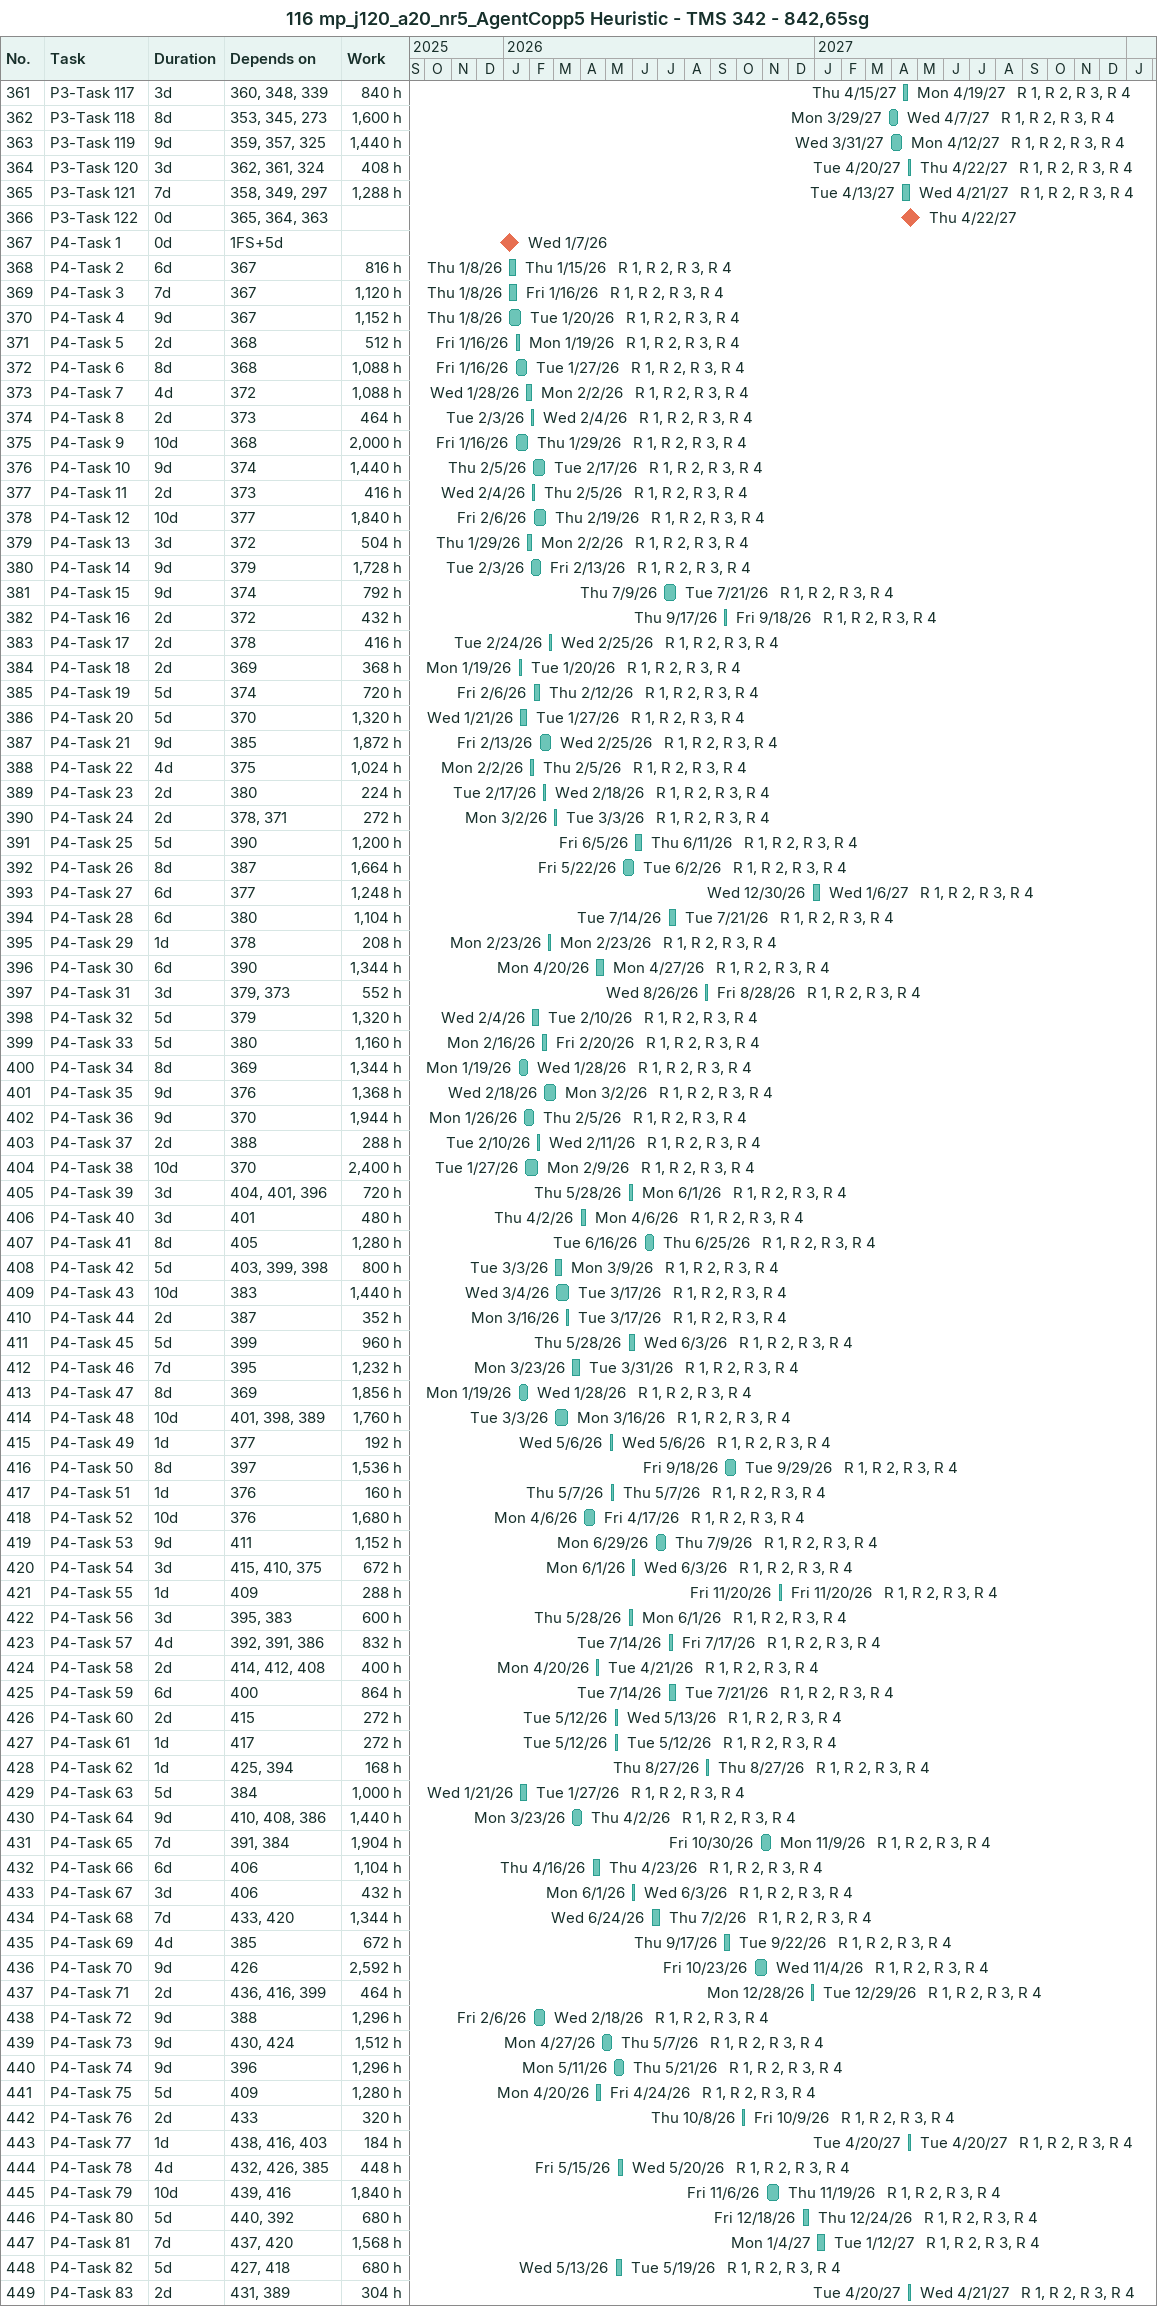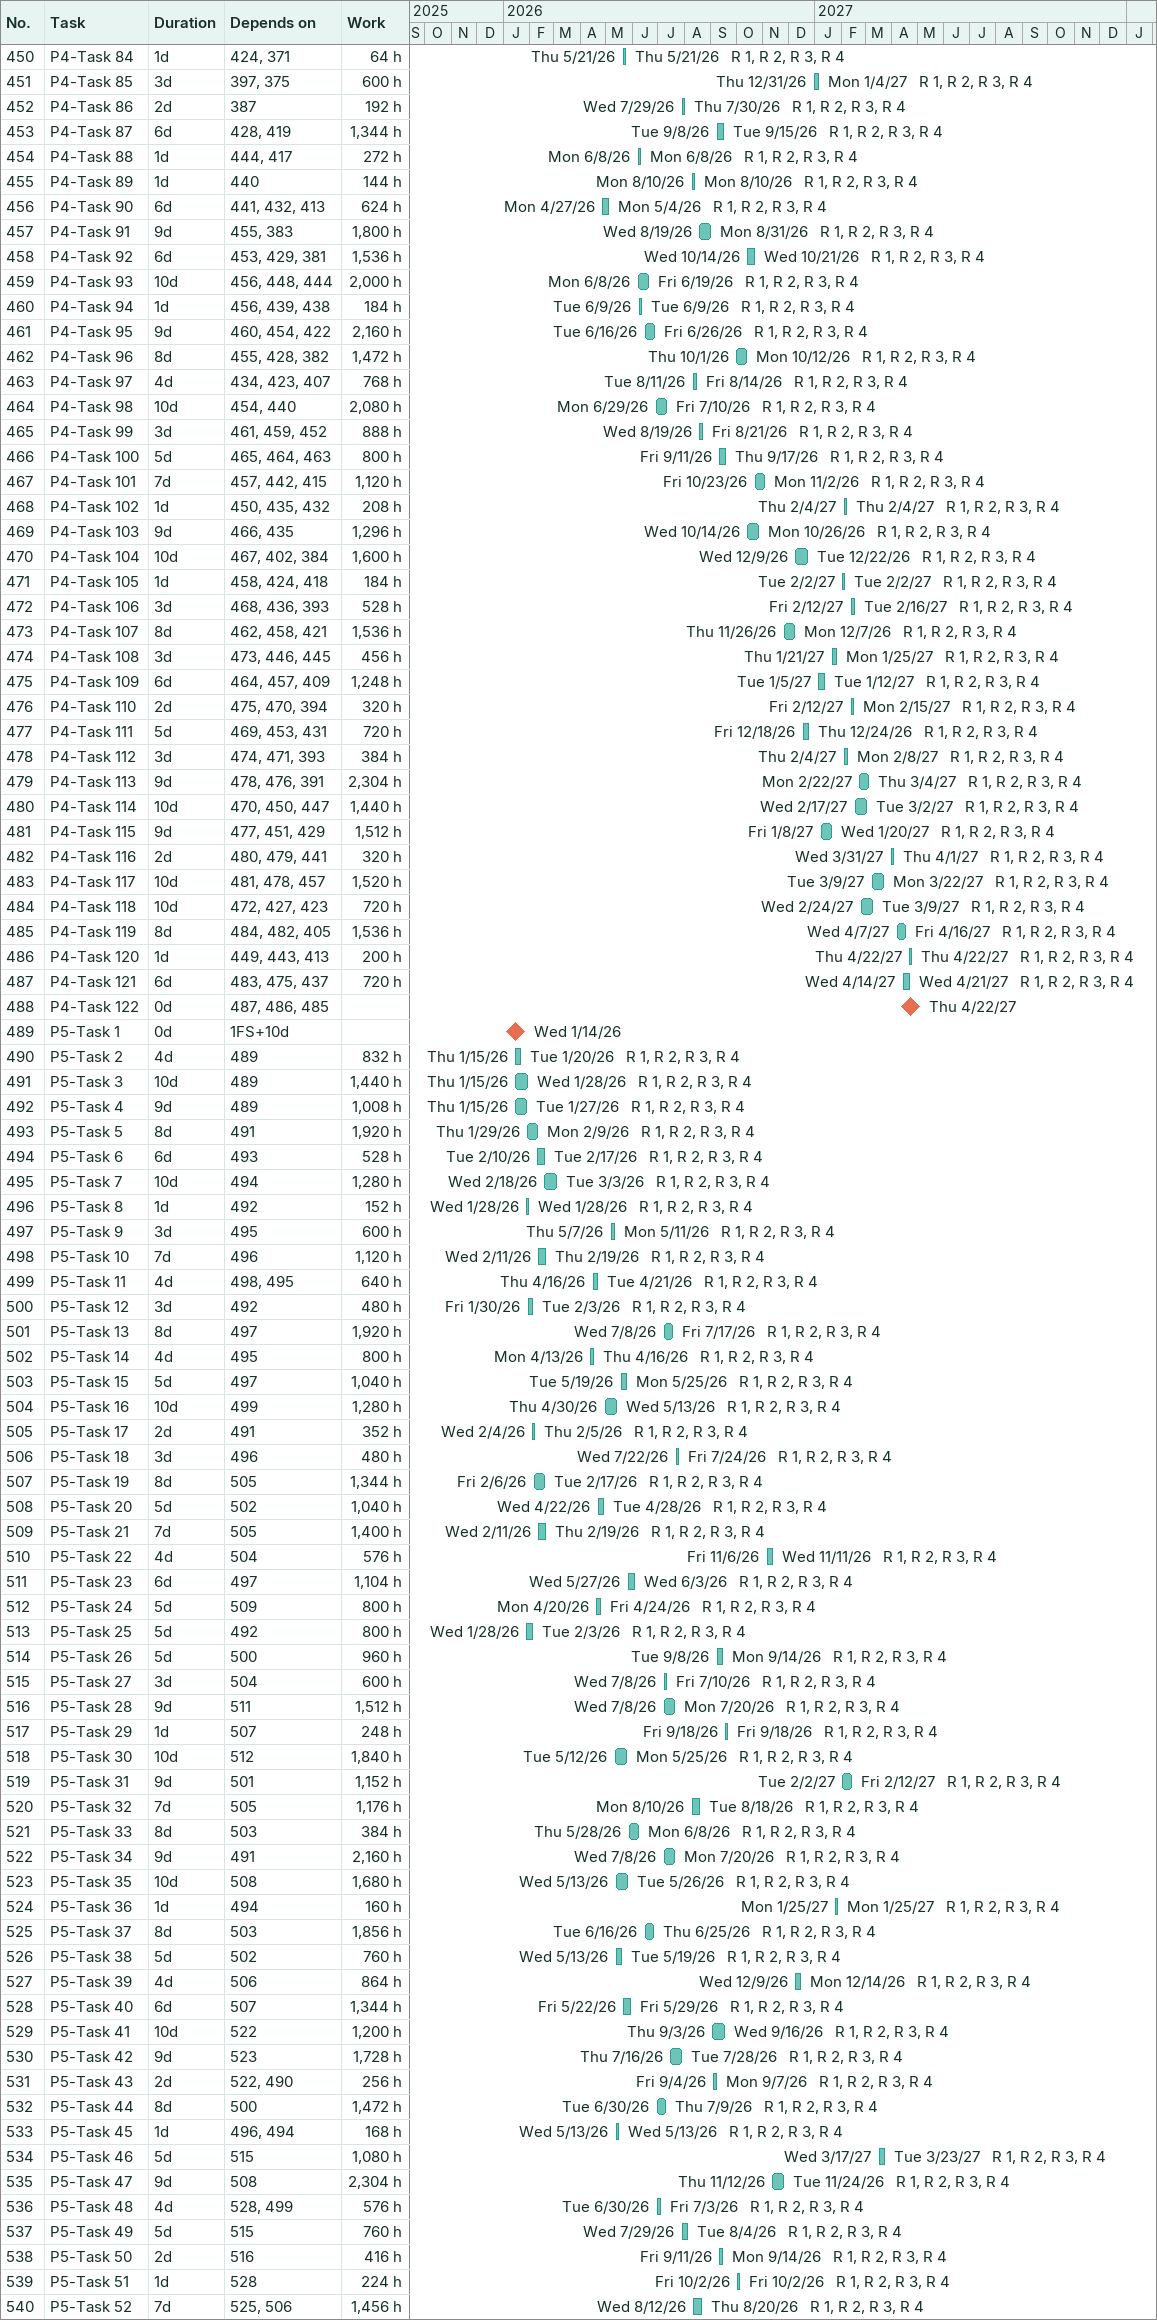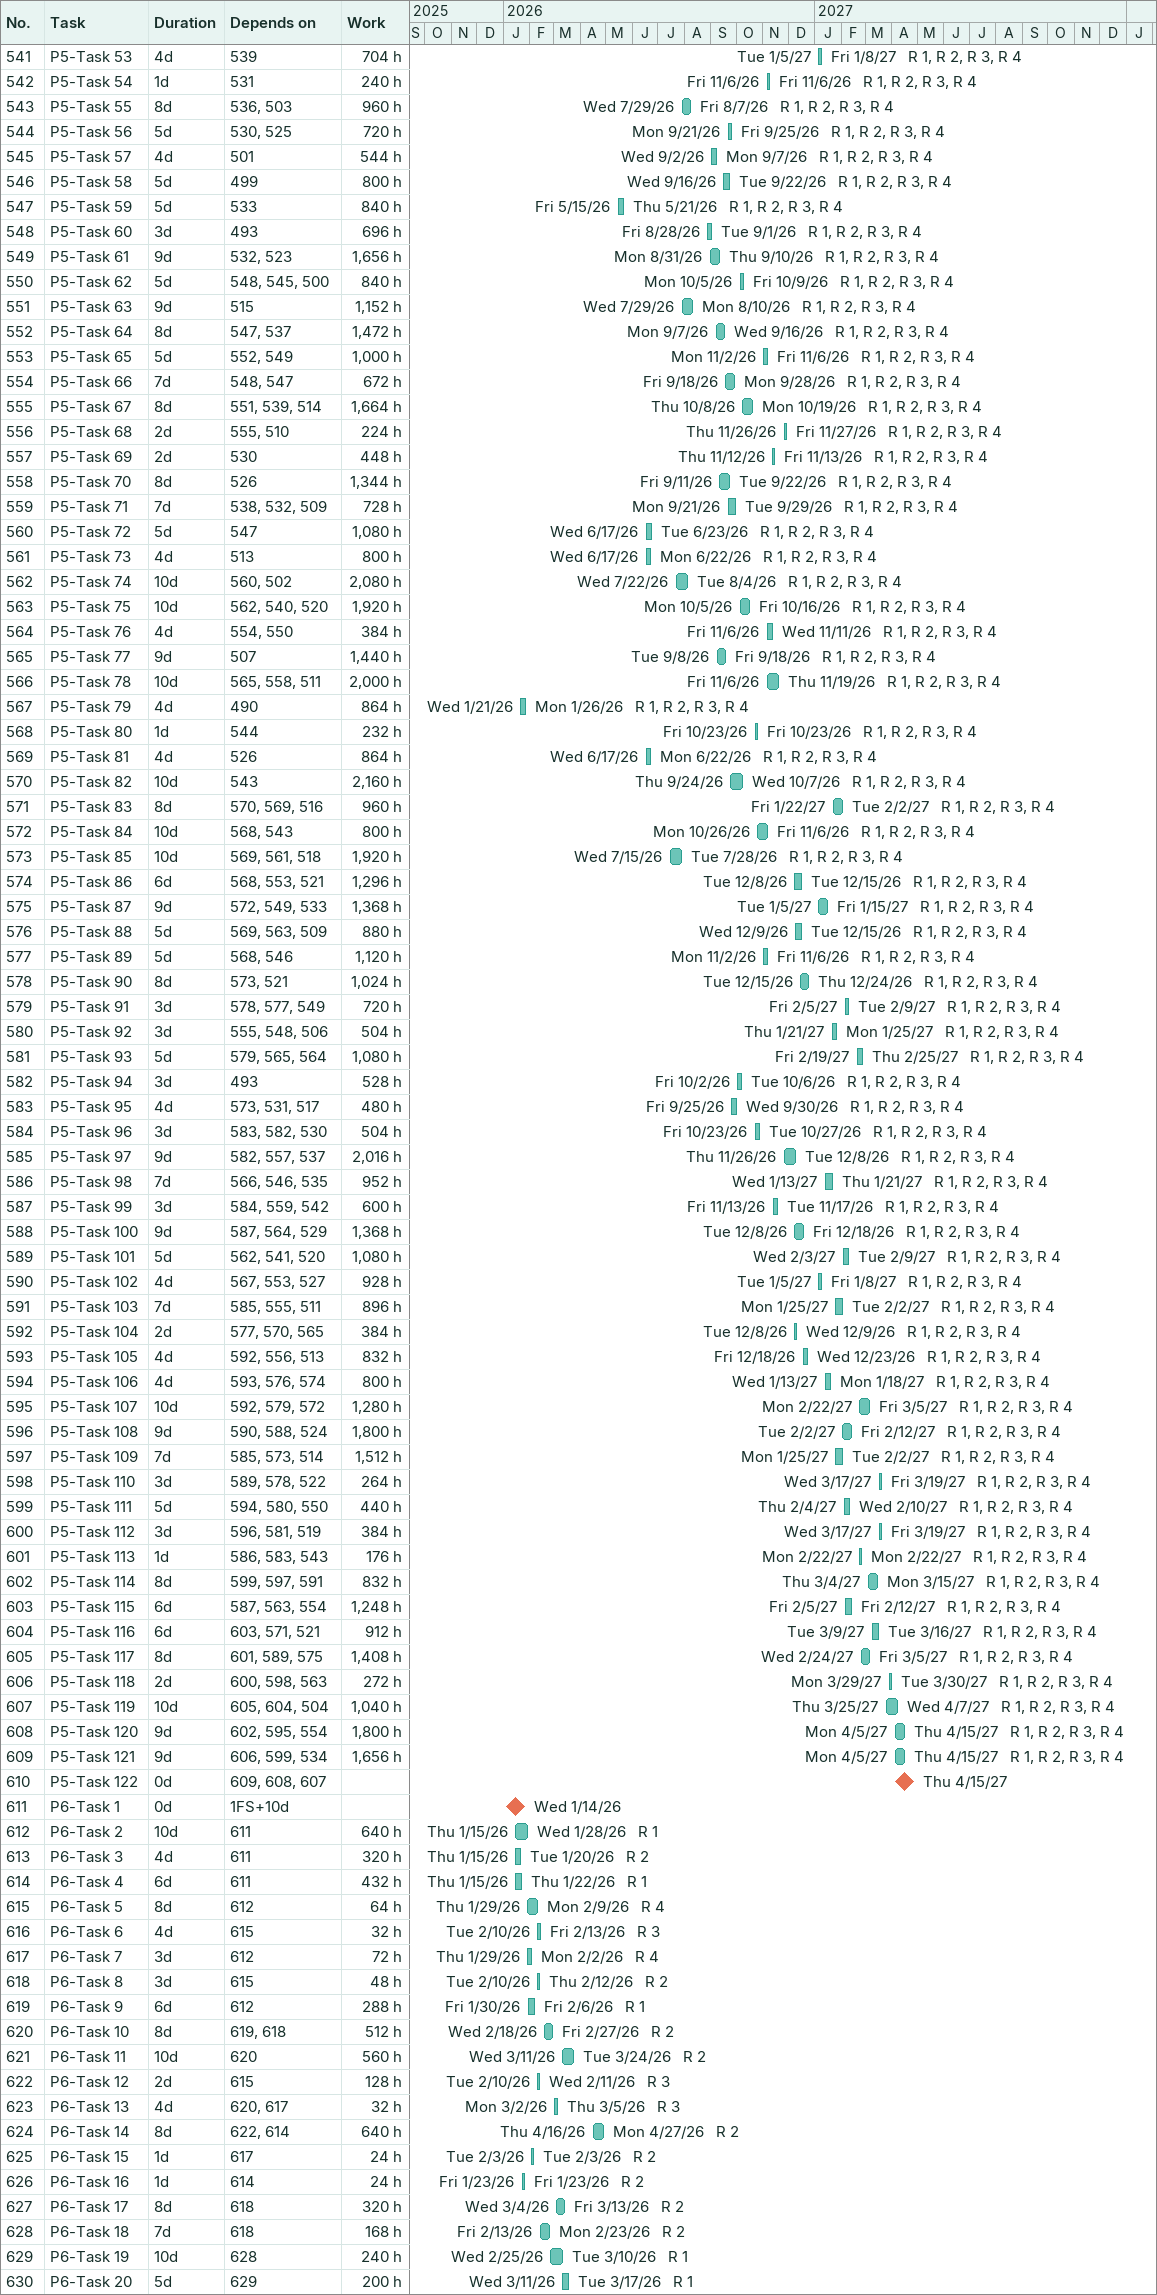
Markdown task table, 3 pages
116 mp_j120_a20_nr5_AgentCopp5 Heuristic - TMS 342 - 842,65sg

| ID | Task | Duration | Start | Finish | Predecessors | Resources | Work (h) |
|---|---|---|---|---|---|---|---|
| 361 | P3-Task 117 | 3d | 2027-04-15 | 2027-04-19 | 360, 348, 339 | R 1, R 2, R 3, R 4 | 840 |
| 362 | P3-Task 118 | 8d | 2027-03-29 | 2027-04-07 | 353, 345, 273 | R 1, R 2, R 3, R 4 | 1600 |
| 363 | P3-Task 119 | 9d | 2027-03-31 | 2027-04-12 | 359, 357, 325 | R 1, R 2, R 3, R 4 | 1440 |
| 364 | P3-Task 120 | 3d | 2027-04-20 | 2027-04-22 | 362, 361, 324 | R 1, R 2, R 3, R 4 | 408 |
| 365 | P3-Task 121 | 7d | 2027-04-13 | 2027-04-21 | 358, 349, 297 | R 1, R 2, R 3, R 4 | 1288 |
| 366 | P3-Task 122 | 0d | 2027-04-22 | 2027-04-22 | 365, 364, 363 |  |  |
| 367 | P4-Task 1 | 0d | 2026-01-07 | 2026-01-07 | 1FS+5d |  |  |
| 368 | P4-Task 2 | 6d | 2026-01-08 | 2026-01-15 | 367 | R 1, R 2, R 3, R 4 | 816 |
| 369 | P4-Task 3 | 7d | 2026-01-08 | 2026-01-16 | 367 | R 1, R 2, R 3, R 4 | 1120 |
| 370 | P4-Task 4 | 9d | 2026-01-08 | 2026-01-20 | 367 | R 1, R 2, R 3, R 4 | 1152 |
| 371 | P4-Task 5 | 2d | 2026-01-16 | 2026-01-19 | 368 | R 1, R 2, R 3, R 4 | 512 |
| 372 | P4-Task 6 | 8d | 2026-01-16 | 2026-01-27 | 368 | R 1, R 2, R 3, R 4 | 1088 |
| 373 | P4-Task 7 | 4d | 2026-01-28 | 2026-02-02 | 372 | R 1, R 2, R 3, R 4 | 1088 |
| 374 | P4-Task 8 | 2d | 2026-02-03 | 2026-02-04 | 373 | R 1, R 2, R 3, R 4 | 464 |
| 375 | P4-Task 9 | 10d | 2026-01-16 | 2026-01-29 | 368 | R 1, R 2, R 3, R 4 | 2000 |
| 376 | P4-Task 10 | 9d | 2026-02-05 | 2026-02-17 | 374 | R 1, R 2, R 3, R 4 | 1440 |
| 377 | P4-Task 11 | 2d | 2026-02-04 | 2026-02-05 | 373 | R 1, R 2, R 3, R 4 | 416 |
| 378 | P4-Task 12 | 10d | 2026-02-06 | 2026-02-19 | 377 | R 1, R 2, R 3, R 4 | 1840 |
| 379 | P4-Task 13 | 3d | 2026-01-29 | 2026-02-02 | 372 | R 1, R 2, R 3, R 4 | 504 |
| 380 | P4-Task 14 | 9d | 2026-02-03 | 2026-02-13 | 379 | R 1, R 2, R 3, R 4 | 1728 |
| 381 | P4-Task 15 | 9d | 2026-07-09 | 2026-07-21 | 374 | R 1, R 2, R 3, R 4 | 792 |
| 382 | P4-Task 16 | 2d | 2026-09-17 | 2026-09-18 | 372 | R 1, R 2, R 3, R 4 | 432 |
| 383 | P4-Task 17 | 2d | 2026-02-24 | 2026-02-25 | 378 | R 1, R 2, R 3, R 4 | 416 |
| 384 | P4-Task 18 | 2d | 2026-01-19 | 2026-01-20 | 369 | R 1, R 2, R 3, R 4 | 368 |
| 385 | P4-Task 19 | 5d | 2026-02-06 | 2026-02-12 | 374 | R 1, R 2, R 3, R 4 | 720 |
| 386 | P4-Task 20 | 5d | 2026-01-21 | 2026-01-27 | 370 | R 1, R 2, R 3, R 4 | 1320 |
| 387 | P4-Task 21 | 9d | 2026-02-13 | 2026-02-25 | 385 | R 1, R 2, R 3, R 4 | 1872 |
| 388 | P4-Task 22 | 4d | 2026-02-02 | 2026-02-05 | 375 | R 1, R 2, R 3, R 4 | 1024 |
| 389 | P4-Task 23 | 2d | 2026-02-17 | 2026-02-18 | 380 | R 1, R 2, R 3, R 4 | 224 |
| 390 | P4-Task 24 | 2d | 2026-03-02 | 2026-03-03 | 378, 371 | R 1, R 2, R 3, R 4 | 272 |
| 391 | P4-Task 25 | 5d | 2026-06-05 | 2026-06-11 | 390 | R 1, R 2, R 3, R 4 | 1200 |
| 392 | P4-Task 26 | 8d | 2026-05-22 | 2026-06-02 | 387 | R 1, R 2, R 3, R 4 | 1664 |
| 393 | P4-Task 27 | 6d | 2026-12-30 | 2027-01-06 | 377 | R 1, R 2, R 3, R 4 | 1248 |
| 394 | P4-Task 28 | 6d | 2026-07-14 | 2026-07-21 | 380 | R 1, R 2, R 3, R 4 | 1104 |
| 395 | P4-Task 29 | 1d | 2026-02-23 | 2026-02-23 | 378 | R 1, R 2, R 3, R 4 | 208 |
| 396 | P4-Task 30 | 6d | 2026-04-20 | 2026-04-27 | 390 | R 1, R 2, R 3, R 4 | 1344 |
| 397 | P4-Task 31 | 3d | 2026-08-26 | 2026-08-28 | 379, 373 | R 1, R 2, R 3, R 4 | 552 |
| 398 | P4-Task 32 | 5d | 2026-02-04 | 2026-02-10 | 379 | R 1, R 2, R 3, R 4 | 1320 |
| 399 | P4-Task 33 | 5d | 2026-02-16 | 2026-02-20 | 380 | R 1, R 2, R 3, R 4 | 1160 |
| 400 | P4-Task 34 | 8d | 2026-01-19 | 2026-01-28 | 369 | R 1, R 2, R 3, R 4 | 1344 |
| 401 | P4-Task 35 | 9d | 2026-02-18 | 2026-03-02 | 376 | R 1, R 2, R 3, R 4 | 1368 |
| 402 | P4-Task 36 | 9d | 2026-01-26 | 2026-02-05 | 370 | R 1, R 2, R 3, R 4 | 1944 |
| 403 | P4-Task 37 | 2d | 2026-02-10 | 2026-02-11 | 388 | R 1, R 2, R 3, R 4 | 288 |
| 404 | P4-Task 38 | 10d | 2026-01-27 | 2026-02-09 | 370 | R 1, R 2, R 3, R 4 | 2400 |
| 405 | P4-Task 39 | 3d | 2026-05-28 | 2026-06-01 | 404, 401, 396 | R 1, R 2, R 3, R 4 | 720 |
| 406 | P4-Task 40 | 3d | 2026-04-02 | 2026-04-06 | 401 | R 1, R 2, R 3, R 4 | 480 |
| 407 | P4-Task 41 | 8d | 2026-06-16 | 2026-06-25 | 405 | R 1, R 2, R 3, R 4 | 1280 |
| 408 | P4-Task 42 | 5d | 2026-03-03 | 2026-03-09 | 403, 399, 398 | R 1, R 2, R 3, R 4 | 800 |
| 409 | P4-Task 43 | 10d | 2026-03-04 | 2026-03-17 | 383 | R 1, R 2, R 3, R 4 | 1440 |
| 410 | P4-Task 44 | 2d | 2026-03-16 | 2026-03-17 | 387 | R 1, R 2, R 3, R 4 | 352 |
| 411 | P4-Task 45 | 5d | 2026-05-28 | 2026-06-03 | 399 | R 1, R 2, R 3, R 4 | 960 |
| 412 | P4-Task 46 | 7d | 2026-03-23 | 2026-03-31 | 395 | R 1, R 2, R 3, R 4 | 1232 |
| 413 | P4-Task 47 | 8d | 2026-01-19 | 2026-01-28 | 369 | R 1, R 2, R 3, R 4 | 1856 |
| 414 | P4-Task 48 | 10d | 2026-03-03 | 2026-03-16 | 401, 398, 389 | R 1, R 2, R 3, R 4 | 1760 |
| 415 | P4-Task 49 | 1d | 2026-05-06 | 2026-05-06 | 377 | R 1, R 2, R 3, R 4 | 192 |
| 416 | P4-Task 50 | 8d | 2026-09-18 | 2026-09-29 | 397 | R 1, R 2, R 3, R 4 | 1536 |
| 417 | P4-Task 51 | 1d | 2026-05-07 | 2026-05-07 | 376 | R 1, R 2, R 3, R 4 | 160 |
| 418 | P4-Task 52 | 10d | 2026-04-06 | 2026-04-17 | 376 | R 1, R 2, R 3, R 4 | 1680 |
| 419 | P4-Task 53 | 9d | 2026-06-29 | 2026-07-09 | 411 | R 1, R 2, R 3, R 4 | 1152 |
| 420 | P4-Task 54 | 3d | 2026-06-01 | 2026-06-03 | 415, 410, 375 | R 1, R 2, R 3, R 4 | 672 |
| 421 | P4-Task 55 | 1d | 2026-11-20 | 2026-11-20 | 409 | R 1, R 2, R 3, R 4 | 288 |
| 422 | P4-Task 56 | 3d | 2026-05-28 | 2026-06-01 | 395, 383 | R 1, R 2, R 3, R 4 | 600 |
| 423 | P4-Task 57 | 4d | 2026-07-14 | 2026-07-17 | 392, 391, 386 | R 1, R 2, R 3, R 4 | 832 |
| 424 | P4-Task 58 | 2d | 2026-04-20 | 2026-04-21 | 414, 412, 408 | R 1, R 2, R 3, R 4 | 400 |
| 425 | P4-Task 59 | 6d | 2026-07-14 | 2026-07-21 | 400 | R 1, R 2, R 3, R 4 | 864 |
| 426 | P4-Task 60 | 2d | 2026-05-12 | 2026-05-13 | 415 | R 1, R 2, R 3, R 4 | 272 |
| 427 | P4-Task 61 | 1d | 2026-05-12 | 2026-05-12 | 417 | R 1, R 2, R 3, R 4 | 272 |
| 428 | P4-Task 62 | 1d | 2026-08-27 | 2026-08-27 | 425, 394 | R 1, R 2, R 3, R 4 | 168 |
| 429 | P4-Task 63 | 5d | 2026-01-21 | 2026-01-27 | 384 | R 1, R 2, R 3, R 4 | 1000 |
| 430 | P4-Task 64 | 9d | 2026-03-23 | 2026-04-02 | 410, 408, 386 | R 1, R 2, R 3, R 4 | 1440 |
| 431 | P4-Task 65 | 7d | 2026-10-30 | 2026-11-09 | 391, 384 | R 1, R 2, R 3, R 4 | 1904 |
| 432 | P4-Task 66 | 6d | 2026-04-16 | 2026-04-23 | 406 | R 1, R 2, R 3, R 4 | 1104 |
| 433 | P4-Task 67 | 3d | 2026-06-01 | 2026-06-03 | 406 | R 1, R 2, R 3, R 4 | 432 |
| 434 | P4-Task 68 | 7d | 2026-06-24 | 2026-07-02 | 433, 420 | R 1, R 2, R 3, R 4 | 1344 |
| 435 | P4-Task 69 | 4d | 2026-09-17 | 2026-09-22 | 385 | R 1, R 2, R 3, R 4 | 672 |
| 436 | P4-Task 70 | 9d | 2026-10-23 | 2026-11-04 | 426 | R 1, R 2, R 3, R 4 | 2592 |
| 437 | P4-Task 71 | 2d | 2026-12-28 | 2026-12-29 | 436, 416, 399 | R 1, R 2, R 3, R 4 | 464 |
| 438 | P4-Task 72 | 9d | 2026-02-06 | 2026-02-18 | 388 | R 1, R 2, R 3, R 4 | 1296 |
| 439 | P4-Task 73 | 9d | 2026-04-27 | 2026-05-07 | 430, 424 | R 1, R 2, R 3, R 4 | 1512 |
| 440 | P4-Task 74 | 9d | 2026-05-11 | 2026-05-21 | 396 | R 1, R 2, R 3, R 4 | 1296 |
| 441 | P4-Task 75 | 5d | 2026-04-20 | 2026-04-24 | 409 | R 1, R 2, R 3, R 4 | 1280 |
| 442 | P4-Task 76 | 2d | 2026-10-08 | 2026-10-09 | 433 | R 1, R 2, R 3, R 4 | 320 |
| 443 | P4-Task 77 | 1d | 2027-04-20 | 2027-04-20 | 438, 416, 403 | R 1, R 2, R 3, R 4 | 184 |
| 444 | P4-Task 78 | 4d | 2026-05-15 | 2026-05-20 | 432, 426, 385 | R 1, R 2, R 3, R 4 | 448 |
| 445 | P4-Task 79 | 10d | 2026-11-06 | 2026-11-19 | 439, 416 | R 1, R 2, R 3, R 4 | 1840 |
| 446 | P4-Task 80 | 5d | 2026-12-18 | 2026-12-24 | 440, 392 | R 1, R 2, R 3, R 4 | 680 |
| 447 | P4-Task 81 | 7d | 2027-01-04 | 2027-01-12 | 437, 420 | R 1, R 2, R 3, R 4 | 1568 |
| 448 | P4-Task 82 | 5d | 2026-05-13 | 2026-05-19 | 427, 418 | R 1, R 2, R 3, R 4 | 680 |
| 449 | P4-Task 83 | 2d | 2027-04-20 | 2027-04-21 | 431, 389 | R 1, R 2, R 3, R 4 | 304 |
| 450 | P4-Task 84 | 1d | 2026-05-21 | 2026-05-21 | 424, 371 | R 1, R 2, R 3, R 4 | 64 |
| 451 | P4-Task 85 | 3d | 2026-12-31 | 2027-01-04 | 397, 375 | R 1, R 2, R 3, R 4 | 600 |
| 452 | P4-Task 86 | 2d | 2026-07-29 | 2026-07-30 | 387 | R 1, R 2, R 3, R 4 | 192 |
| 453 | P4-Task 87 | 6d | 2026-09-08 | 2026-09-15 | 428, 419 | R 1, R 2, R 3, R 4 | 1344 |
| 454 | P4-Task 88 | 1d | 2026-06-08 | 2026-06-08 | 444, 417 | R 1, R 2, R 3, R 4 | 272 |
| 455 | P4-Task 89 | 1d | 2026-08-10 | 2026-08-10 | 440 | R 1, R 2, R 3, R 4 | 144 |
| 456 | P4-Task 90 | 6d | 2026-04-27 | 2026-05-04 | 441, 432, 413 | R 1, R 2, R 3, R 4 | 624 |
| 457 | P4-Task 91 | 9d | 2026-08-19 | 2026-08-31 | 455, 383 | R 1, R 2, R 3, R 4 | 1800 |
| 458 | P4-Task 92 | 6d | 2026-10-14 | 2026-10-21 | 453, 429, 381 | R 1, R 2, R 3, R 4 | 1536 |
| 459 | P4-Task 93 | 10d | 2026-06-08 | 2026-06-19 | 456, 448, 444 | R 1, R 2, R 3, R 4 | 2000 |
| 460 | P4-Task 94 | 1d | 2026-06-09 | 2026-06-09 | 456, 439, 438 | R 1, R 2, R 3, R 4 | 184 |
| 461 | P4-Task 95 | 9d | 2026-06-16 | 2026-06-26 | 460, 454, 422 | R 1, R 2, R 3, R 4 | 2160 |
| 462 | P4-Task 96 | 8d | 2026-10-01 | 2026-10-12 | 455, 428, 382 | R 1, R 2, R 3, R 4 | 1472 |
| 463 | P4-Task 97 | 4d | 2026-08-11 | 2026-08-14 | 434, 423, 407 | R 1, R 2, R 3, R 4 | 768 |
| 464 | P4-Task 98 | 10d | 2026-06-29 | 2026-07-10 | 454, 440 | R 1, R 2, R 3, R 4 | 2080 |
| 465 | P4-Task 99 | 3d | 2026-08-19 | 2026-08-21 | 461, 459, 452 | R 1, R 2, R 3, R 4 | 888 |
| 466 | P4-Task 100 | 5d | 2026-09-11 | 2026-09-17 | 465, 464, 463 | R 1, R 2, R 3, R 4 | 800 |
| 467 | P4-Task 101 | 7d | 2026-10-23 | 2026-11-02 | 457, 442, 415 | R 1, R 2, R 3, R 4 | 1120 |
| 468 | P4-Task 102 | 1d | 2027-02-04 | 2027-02-04 | 450, 435, 432 | R 1, R 2, R 3, R 4 | 208 |
| 469 | P4-Task 103 | 9d | 2026-10-14 | 2026-10-26 | 466, 435 | R 1, R 2, R 3, R 4 | 1296 |
| 470 | P4-Task 104 | 10d | 2026-12-09 | 2026-12-22 | 467, 402, 384 | R 1, R 2, R 3, R 4 | 1600 |
| 471 | P4-Task 105 | 1d | 2027-02-02 | 2027-02-02 | 458, 424, 418 | R 1, R 2, R 3, R 4 | 184 |
| 472 | P4-Task 106 | 3d | 2027-02-12 | 2027-02-16 | 468, 436, 393 | R 1, R 2, R 3, R 4 | 528 |
| 473 | P4-Task 107 | 8d | 2026-11-26 | 2026-12-07 | 462, 458, 421 | R 1, R 2, R 3, R 4 | 1536 |
| 474 | P4-Task 108 | 3d | 2027-01-21 | 2027-01-25 | 473, 446, 445 | R 1, R 2, R 3, R 4 | 456 |
| 475 | P4-Task 109 | 6d | 2027-01-05 | 2027-01-12 | 464, 457, 409 | R 1, R 2, R 3, R 4 | 1248 |
| 476 | P4-Task 110 | 2d | 2027-02-12 | 2027-02-15 | 475, 470, 394 | R 1, R 2, R 3, R 4 | 320 |
| 477 | P4-Task 111 | 5d | 2026-12-18 | 2026-12-24 | 469, 453, 431 | R 1, R 2, R 3, R 4 | 720 |
| 478 | P4-Task 112 | 3d | 2027-02-04 | 2027-02-08 | 474, 471, 393 | R 1, R 2, R 3, R 4 | 384 |
| 479 | P4-Task 113 | 9d | 2027-02-22 | 2027-03-04 | 478, 476, 391 | R 1, R 2, R 3, R 4 | 2304 |
| 480 | P4-Task 114 | 10d | 2027-02-17 | 2027-03-02 | 470, 450, 447 | R 1, R 2, R 3, R 4 | 1440 |
| 481 | P4-Task 115 | 9d | 2027-01-08 | 2027-01-20 | 477, 451, 429 | R 1, R 2, R 3, R 4 | 1512 |
| 482 | P4-Task 116 | 2d | 2027-03-31 | 2027-04-01 | 480, 479, 441 | R 1, R 2, R 3, R 4 | 320 |
| 483 | P4-Task 117 | 10d | 2027-03-09 | 2027-03-22 | 481, 478, 457 | R 1, R 2, R 3, R 4 | 1520 |
| 484 | P4-Task 118 | 10d | 2027-02-24 | 2027-03-09 | 472, 427, 423 | R 1, R 2, R 3, R 4 | 720 |
| 485 | P4-Task 119 | 8d | 2027-04-07 | 2027-04-16 | 484, 482, 405 | R 1, R 2, R 3, R 4 | 1536 |
| 486 | P4-Task 120 | 1d | 2027-04-22 | 2027-04-22 | 449, 443, 413 | R 1, R 2, R 3, R 4 | 200 |
| 487 | P4-Task 121 | 6d | 2027-04-14 | 2027-04-21 | 483, 475, 437 | R 1, R 2, R 3, R 4 | 720 |
| 488 | P4-Task 122 | 0d | 2027-04-22 | 2027-04-22 | 487, 486, 485 |  |  |
| 489 | P5-Task 1 | 0d | 2026-01-14 | 2026-01-14 | 1FS+10d |  |  |
| 490 | P5-Task 2 | 4d | 2026-01-15 | 2026-01-20 | 489 | R 1, R 2, R 3, R 4 | 832 |
| 491 | P5-Task 3 | 10d | 2026-01-15 | 2026-01-28 | 489 | R 1, R 2, R 3, R 4 | 1440 |
| 492 | P5-Task 4 | 9d | 2026-01-15 | 2026-01-27 | 489 | R 1, R 2, R 3, R 4 | 1008 |
| 493 | P5-Task 5 | 8d | 2026-01-29 | 2026-02-09 | 491 | R 1, R 2, R 3, R 4 | 1920 |
| 494 | P5-Task 6 | 6d | 2026-02-10 | 2026-02-17 | 493 | R 1, R 2, R 3, R 4 | 528 |
| 495 | P5-Task 7 | 10d | 2026-02-18 | 2026-03-03 | 494 | R 1, R 2, R 3, R 4 | 1280 |
| 496 | P5-Task 8 | 1d | 2026-01-28 | 2026-01-28 | 492 | R 1, R 2, R 3, R 4 | 152 |
| 497 | P5-Task 9 | 3d | 2026-05-07 | 2026-05-11 | 495 | R 1, R 2, R 3, R 4 | 600 |
| 498 | P5-Task 10 | 7d | 2026-02-11 | 2026-02-19 | 496 | R 1, R 2, R 3, R 4 | 1120 |
| 499 | P5-Task 11 | 4d | 2026-04-16 | 2026-04-21 | 498, 495 | R 1, R 2, R 3, R 4 | 640 |
| 500 | P5-Task 12 | 3d | 2026-01-30 | 2026-02-03 | 492 | R 1, R 2, R 3, R 4 | 480 |
| 501 | P5-Task 13 | 8d | 2026-07-08 | 2026-07-17 | 497 | R 1, R 2, R 3, R 4 | 1920 |
| 502 | P5-Task 14 | 4d | 2026-04-13 | 2026-04-16 | 495 | R 1, R 2, R 3, R 4 | 800 |
| 503 | P5-Task 15 | 5d | 2026-05-19 | 2026-05-25 | 497 | R 1, R 2, R 3, R 4 | 1040 |
| 504 | P5-Task 16 | 10d | 2026-04-30 | 2026-05-13 | 499 | R 1, R 2, R 3, R 4 | 1280 |
| 505 | P5-Task 17 | 2d | 2026-02-04 | 2026-02-05 | 491 | R 1, R 2, R 3, R 4 | 352 |
| 506 | P5-Task 18 | 3d | 2026-07-22 | 2026-07-24 | 496 | R 1, R 2, R 3, R 4 | 480 |
| 507 | P5-Task 19 | 8d | 2026-02-06 | 2026-02-17 | 505 | R 1, R 2, R 3, R 4 | 1344 |
| 508 | P5-Task 20 | 5d | 2026-04-22 | 2026-04-28 | 502 | R 1, R 2, R 3, R 4 | 1040 |
| 509 | P5-Task 21 | 7d | 2026-02-11 | 2026-02-19 | 505 | R 1, R 2, R 3, R 4 | 1400 |
| 510 | P5-Task 22 | 4d | 2026-11-06 | 2026-11-11 | 504 | R 1, R 2, R 3, R 4 | 576 |
| 511 | P5-Task 23 | 6d | 2026-05-27 | 2026-06-03 | 497 | R 1, R 2, R 3, R 4 | 1104 |
| 512 | P5-Task 24 | 5d | 2026-04-20 | 2026-04-24 | 509 | R 1, R 2, R 3, R 4 | 800 |
| 513 | P5-Task 25 | 5d | 2026-01-28 | 2026-02-03 | 492 | R 1, R 2, R 3, R 4 | 800 |
| 514 | P5-Task 26 | 5d | 2026-09-08 | 2026-09-14 | 500 | R 1, R 2, R 3, R 4 | 960 |
| 515 | P5-Task 27 | 3d | 2026-07-08 | 2026-07-10 | 504 | R 1, R 2, R 3, R 4 | 600 |
| 516 | P5-Task 28 | 9d | 2026-07-08 | 2026-07-20 | 511 | R 1, R 2, R 3, R 4 | 1512 |
| 517 | P5-Task 29 | 1d | 2026-09-18 | 2026-09-18 | 507 | R 1, R 2, R 3, R 4 | 248 |
| 518 | P5-Task 30 | 10d | 2026-05-12 | 2026-05-25 | 512 | R 1, R 2, R 3, R 4 | 1840 |
| 519 | P5-Task 31 | 9d | 2027-02-02 | 2027-02-12 | 501 | R 1, R 2, R 3, R 4 | 1152 |
| 520 | P5-Task 32 | 7d | 2026-08-10 | 2026-08-18 | 505 | R 1, R 2, R 3, R 4 | 1176 |
| 521 | P5-Task 33 | 8d | 2026-05-28 | 2026-06-08 | 503 | R 1, R 2, R 3, R 4 | 384 |
| 522 | P5-Task 34 | 9d | 2026-07-08 | 2026-07-20 | 491 | R 1, R 2, R 3, R 4 | 2160 |
| 523 | P5-Task 35 | 10d | 2026-05-13 | 2026-05-26 | 508 | R 1, R 2, R 3, R 4 | 1680 |
| 524 | P5-Task 36 | 1d | 2027-01-25 | 2027-01-25 | 494 | R 1, R 2, R 3, R 4 | 160 |
| 525 | P5-Task 37 | 8d | 2026-06-16 | 2026-06-25 | 503 | R 1, R 2, R 3, R 4 | 1856 |
| 526 | P5-Task 38 | 5d | 2026-05-13 | 2026-05-19 | 502 | R 1, R 2, R 3, R 4 | 760 |
| 527 | P5-Task 39 | 4d | 2026-12-09 | 2026-12-14 | 506 | R 1, R 2, R 3, R 4 | 864 |
| 528 | P5-Task 40 | 6d | 2026-05-22 | 2026-05-29 | 507 | R 1, R 2, R 3, R 4 | 1344 |
| 529 | P5-Task 41 | 10d | 2026-09-03 | 2026-09-16 | 522 | R 1, R 2, R 3, R 4 | 1200 |
| 530 | P5-Task 42 | 9d | 2026-07-16 | 2026-07-28 | 523 | R 1, R 2, R 3, R 4 | 1728 |
| 531 | P5-Task 43 | 2d | 2026-09-04 | 2026-09-07 | 522, 490 | R 1, R 2, R 3, R 4 | 256 |
| 532 | P5-Task 44 | 8d | 2026-06-30 | 2026-07-09 | 500 | R 1, R 2, R 3, R 4 | 1472 |
| 533 | P5-Task 45 | 1d | 2026-05-13 | 2026-05-13 | 496, 494 | R 1, R 2, R 3, R 4 | 168 |
| 534 | P5-Task 46 | 5d | 2027-03-17 | 2027-03-23 | 515 | R 1, R 2, R 3, R 4 | 1080 |
| 535 | P5-Task 47 | 9d | 2026-11-12 | 2026-11-24 | 508 | R 1, R 2, R 3, R 4 | 2304 |
| 536 | P5-Task 48 | 4d | 2026-06-30 | 2026-07-03 | 528, 499 | R 1, R 2, R 3, R 4 | 576 |
| 537 | P5-Task 49 | 5d | 2026-07-29 | 2026-08-04 | 515 | R 1, R 2, R 3, R 4 | 760 |
| 538 | P5-Task 50 | 2d | 2026-09-11 | 2026-09-14 | 516 | R 1, R 2, R 3, R 4 | 416 |
| 539 | P5-Task 51 | 1d | 2026-10-02 | 2026-10-02 | 528 | R 1, R 2, R 3, R 4 | 224 |
| 540 | P5-Task 52 | 7d | 2026-08-12 | 2026-08-20 | 525, 506 | R 1, R 2, R 3, R 4 | 1456 |
| 541 | P5-Task 53 | 4d | 2027-01-05 | 2027-01-08 | 539 | R 1, R 2, R 3, R 4 | 704 |
| 542 | P5-Task 54 | 1d | 2026-11-06 | 2026-11-06 | 531 | R 1, R 2, R 3, R 4 | 240 |
| 543 | P5-Task 55 | 8d | 2026-07-29 | 2026-08-07 | 536, 503 | R 1, R 2, R 3, R 4 | 960 |
| 544 | P5-Task 56 | 5d | 2026-09-21 | 2026-09-25 | 530, 525 | R 1, R 2, R 3, R 4 | 720 |
| 545 | P5-Task 57 | 4d | 2026-09-02 | 2026-09-07 | 501 | R 1, R 2, R 3, R 4 | 544 |
| 546 | P5-Task 58 | 5d | 2026-09-16 | 2026-09-22 | 499 | R 1, R 2, R 3, R 4 | 800 |
| 547 | P5-Task 59 | 5d | 2026-05-15 | 2026-05-21 | 533 | R 1, R 2, R 3, R 4 | 840 |
| 548 | P5-Task 60 | 3d | 2026-08-28 | 2026-09-01 | 493 | R 1, R 2, R 3, R 4 | 696 |
| 549 | P5-Task 61 | 9d | 2026-08-31 | 2026-09-10 | 532, 523 | R 1, R 2, R 3, R 4 | 1656 |
| 550 | P5-Task 62 | 5d | 2026-10-05 | 2026-10-09 | 548, 545, 500 | R 1, R 2, R 3, R 4 | 840 |
| 551 | P5-Task 63 | 9d | 2026-07-29 | 2026-08-10 | 515 | R 1, R 2, R 3, R 4 | 1152 |
| 552 | P5-Task 64 | 8d | 2026-09-07 | 2026-09-16 | 547, 537 | R 1, R 2, R 3, R 4 | 1472 |
| 553 | P5-Task 65 | 5d | 2026-11-02 | 2026-11-06 | 552, 549 | R 1, R 2, R 3, R 4 | 1000 |
| 554 | P5-Task 66 | 7d | 2026-09-18 | 2026-09-28 | 548, 547 | R 1, R 2, R 3, R 4 | 672 |
| 555 | P5-Task 67 | 8d | 2026-10-08 | 2026-10-19 | 551, 539, 514 | R 1, R 2, R 3, R 4 | 1664 |
| 556 | P5-Task 68 | 2d | 2026-11-26 | 2026-11-27 | 555, 510 | R 1, R 2, R 3, R 4 | 224 |
| 557 | P5-Task 69 | 2d | 2026-11-12 | 2026-11-13 | 530 | R 1, R 2, R 3, R 4 | 448 |
| 558 | P5-Task 70 | 8d | 2026-09-11 | 2026-09-22 | 526 | R 1, R 2, R 3, R 4 | 1344 |
| 559 | P5-Task 71 | 7d | 2026-09-21 | 2026-09-29 | 538, 532, 509 | R 1, R 2, R 3, R 4 | 728 |
| 560 | P5-Task 72 | 5d | 2026-06-17 | 2026-06-23 | 547 | R 1, R 2, R 3, R 4 | 1080 |
| 561 | P5-Task 73 | 4d | 2026-06-17 | 2026-06-22 | 513 | R 1, R 2, R 3, R 4 | 800 |
| 562 | P5-Task 74 | 10d | 2026-07-22 | 2026-08-04 | 560, 502 | R 1, R 2, R 3, R 4 | 2080 |
| 563 | P5-Task 75 | 10d | 2026-10-05 | 2026-10-16 | 562, 540, 520 | R 1, R 2, R 3, R 4 | 1920 |
| 564 | P5-Task 76 | 4d | 2026-11-06 | 2026-11-11 | 554, 550 | R 1, R 2, R 3, R 4 | 384 |
| 565 | P5-Task 77 | 9d | 2026-09-08 | 2026-09-18 | 507 | R 1, R 2, R 3, R 4 | 1440 |
| 566 | P5-Task 78 | 10d | 2026-11-06 | 2026-11-19 | 565, 558, 511 | R 1, R 2, R 3, R 4 | 2000 |
| 567 | P5-Task 79 | 4d | 2026-01-21 | 2026-01-26 | 490 | R 1, R 2, R 3, R 4 | 864 |
| 568 | P5-Task 80 | 1d | 2026-10-23 | 2026-10-23 | 544 | R 1, R 2, R 3, R 4 | 232 |
| 569 | P5-Task 81 | 4d | 2026-06-17 | 2026-06-22 | 526 | R 1, R 2, R 3, R 4 | 864 |
| 570 | P5-Task 82 | 10d | 2026-09-24 | 2026-10-07 | 543 | R 1, R 2, R 3, R 4 | 2160 |
| 571 | P5-Task 83 | 8d | 2027-01-22 | 2027-02-02 | 570, 569, 516 | R 1, R 2, R 3, R 4 | 960 |
| 572 | P5-Task 84 | 10d | 2026-10-26 | 2026-11-06 | 568, 543 | R 1, R 2, R 3, R 4 | 800 |
| 573 | P5-Task 85 | 10d | 2026-07-15 | 2026-07-28 | 569, 561, 518 | R 1, R 2, R 3, R 4 | 1920 |
| 574 | P5-Task 86 | 6d | 2026-12-08 | 2026-12-15 | 568, 553, 521 | R 1, R 2, R 3, R 4 | 1296 |
| 575 | P5-Task 87 | 9d | 2027-01-05 | 2027-01-15 | 572, 549, 533 | R 1, R 2, R 3, R 4 | 1368 |
| 576 | P5-Task 88 | 5d | 2026-12-09 | 2026-12-15 | 569, 563, 509 | R 1, R 2, R 3, R 4 | 880 |
| 577 | P5-Task 89 | 5d | 2026-11-02 | 2026-11-06 | 568, 546 | R 1, R 2, R 3, R 4 | 1120 |
| 578 | P5-Task 90 | 8d | 2026-12-15 | 2026-12-24 | 573, 521 | R 1, R 2, R 3, R 4 | 1024 |
| 579 | P5-Task 91 | 3d | 2027-02-05 | 2027-02-09 | 578, 577, 549 | R 1, R 2, R 3, R 4 | 720 |
| 580 | P5-Task 92 | 3d | 2027-01-21 | 2027-01-25 | 555, 548, 506 | R 1, R 2, R 3, R 4 | 504 |
| 581 | P5-Task 93 | 5d | 2027-02-19 | 2027-02-25 | 579, 565, 564 | R 1, R 2, R 3, R 4 | 1080 |
| 582 | P5-Task 94 | 3d | 2026-10-02 | 2026-10-06 | 493 | R 1, R 2, R 3, R 4 | 528 |
| 583 | P5-Task 95 | 4d | 2026-09-25 | 2026-09-30 | 573, 531, 517 | R 1, R 2, R 3, R 4 | 480 |
| 584 | P5-Task 96 | 3d | 2026-10-23 | 2026-10-27 | 583, 582, 530 | R 1, R 2, R 3, R 4 | 504 |
| 585 | P5-Task 97 | 9d | 2026-11-26 | 2026-12-08 | 582, 557, 537 | R 1, R 2, R 3, R 4 | 2016 |
| 586 | P5-Task 98 | 7d | 2027-01-13 | 2027-01-21 | 566, 546, 535 | R 1, R 2, R 3, R 4 | 952 |
| 587 | P5-Task 99 | 3d | 2026-11-13 | 2026-11-17 | 584, 559, 542 | R 1, R 2, R 3, R 4 | 600 |
| 588 | P5-Task 100 | 9d | 2026-12-08 | 2026-12-18 | 587, 564, 529 | R 1, R 2, R 3, R 4 | 1368 |
| 589 | P5-Task 101 | 5d | 2027-02-03 | 2027-02-09 | 562, 541, 520 | R 1, R 2, R 3, R 4 | 1080 |
| 590 | P5-Task 102 | 4d | 2027-01-05 | 2027-01-08 | 567, 553, 527 | R 1, R 2, R 3, R 4 | 928 |
| 591 | P5-Task 103 | 7d | 2027-01-25 | 2027-02-02 | 585, 555, 511 | R 1, R 2, R 3, R 4 | 896 |
| 592 | P5-Task 104 | 2d | 2026-12-08 | 2026-12-09 | 577, 570, 565 | R 1, R 2, R 3, R 4 | 384 |
| 593 | P5-Task 105 | 4d | 2026-12-18 | 2026-12-23 | 592, 556, 513 | R 1, R 2, R 3, R 4 | 832 |
| 594 | P5-Task 106 | 4d | 2027-01-13 | 2027-01-18 | 593, 576, 574 | R 1, R 2, R 3, R 4 | 800 |
| 595 | P5-Task 107 | 10d | 2027-02-22 | 2027-03-05 | 592, 579, 572 | R 1, R 2, R 3, R 4 | 1280 |
| 596 | P5-Task 108 | 9d | 2027-02-02 | 2027-02-12 | 590, 588, 524 | R 1, R 2, R 3, R 4 | 1800 |
| 597 | P5-Task 109 | 7d | 2027-01-25 | 2027-02-02 | 585, 573, 514 | R 1, R 2, R 3, R 4 | 1512 |
| 598 | P5-Task 110 | 3d | 2027-03-17 | 2027-03-19 | 589, 578, 522 | R 1, R 2, R 3, R 4 | 264 |
| 599 | P5-Task 111 | 5d | 2027-02-04 | 2027-02-10 | 594, 580, 550 | R 1, R 2, R 3, R 4 | 440 |
| 600 | P5-Task 112 | 3d | 2027-03-17 | 2027-03-19 | 596, 581, 519 | R 1, R 2, R 3, R 4 | 384 |
| 601 | P5-Task 113 | 1d | 2027-02-22 | 2027-02-22 | 586, 583, 543 | R 1, R 2, R 3, R 4 | 176 |
| 602 | P5-Task 114 | 8d | 2027-03-04 | 2027-03-15 | 599, 597, 591 | R 1, R 2, R 3, R 4 | 832 |
| 603 | P5-Task 115 | 6d | 2027-02-05 | 2027-02-12 | 587, 563, 554 | R 1, R 2, R 3, R 4 | 1248 |
| 604 | P5-Task 116 | 6d | 2027-03-09 | 2027-03-16 | 603, 571, 521 | R 1, R 2, R 3, R 4 | 912 |
| 605 | P5-Task 117 | 8d | 2027-02-24 | 2027-03-05 | 601, 589, 575 | R 1, R 2, R 3, R 4 | 1408 |
| 606 | P5-Task 118 | 2d | 2027-03-29 | 2027-03-30 | 600, 598, 563 | R 1, R 2, R 3, R 4 | 272 |
| 607 | P5-Task 119 | 10d | 2027-03-25 | 2027-04-07 | 605, 604, 504 | R 1, R 2, R 3, R 4 | 1040 |
| 608 | P5-Task 120 | 9d | 2027-04-05 | 2027-04-15 | 602, 595, 554 | R 1, R 2, R 3, R 4 | 1800 |
| 609 | P5-Task 121 | 9d | 2027-04-05 | 2027-04-15 | 606, 599, 534 | R 1, R 2, R 3, R 4 | 1656 |
| 610 | P5-Task 122 | 0d | 2027-04-15 | 2027-04-15 | 609, 608, 607 |  |  |
| 611 | P6-Task 1 | 0d | 2026-01-14 | 2026-01-14 | 1FS+10d |  |  |
| 612 | P6-Task 2 | 10d | 2026-01-15 | 2026-01-28 | 611 | R 1 | 640 |
| 613 | P6-Task 3 | 4d | 2026-01-15 | 2026-01-20 | 611 | R 2 | 320 |
| 614 | P6-Task 4 | 6d | 2026-01-15 | 2026-01-22 | 611 | R 1 | 432 |
| 615 | P6-Task 5 | 8d | 2026-01-29 | 2026-02-09 | 612 | R 4 | 64 |
| 616 | P6-Task 6 | 4d | 2026-02-10 | 2026-02-13 | 615 | R 3 | 32 |
| 617 | P6-Task 7 | 3d | 2026-01-29 | 2026-02-02 | 612 | R 4 | 72 |
| 618 | P6-Task 8 | 3d | 2026-02-10 | 2026-02-12 | 615 | R 2 | 48 |
| 619 | P6-Task 9 | 6d | 2026-01-30 | 2026-02-06 | 612 | R 1 | 288 |
| 620 | P6-Task 10 | 8d | 2026-02-18 | 2026-02-27 | 619, 618 | R 2 | 512 |
| 621 | P6-Task 11 | 10d | 2026-03-11 | 2026-03-24 | 620 | R 2 | 560 |
| 622 | P6-Task 12 | 2d | 2026-02-10 | 2026-02-11 | 615 | R 3 | 128 |
| 623 | P6-Task 13 | 4d | 2026-03-02 | 2026-03-05 | 620, 617 | R 3 | 32 |
| 624 | P6-Task 14 | 8d | 2026-04-16 | 2026-04-27 | 622, 614 | R 2 | 640 |
| 625 | P6-Task 15 | 1d | 2026-02-03 | 2026-02-03 | 617 | R 2 | 24 |
| 626 | P6-Task 16 | 1d | 2026-01-23 | 2026-01-23 | 614 | R 2 | 24 |
| 627 | P6-Task 17 | 8d | 2026-03-04 | 2026-03-13 | 618 | R 2 | 320 |
| 628 | P6-Task 18 | 7d | 2026-02-13 | 2026-02-23 | 618 | R 2 | 168 |
| 629 | P6-Task 19 | 10d | 2026-02-25 | 2026-03-10 | 628 | R 1 | 240 |
| 630 | P6-Task 20 | 5d | 2026-03-11 | 2026-03-17 | 629 | R 1 | 200 |
